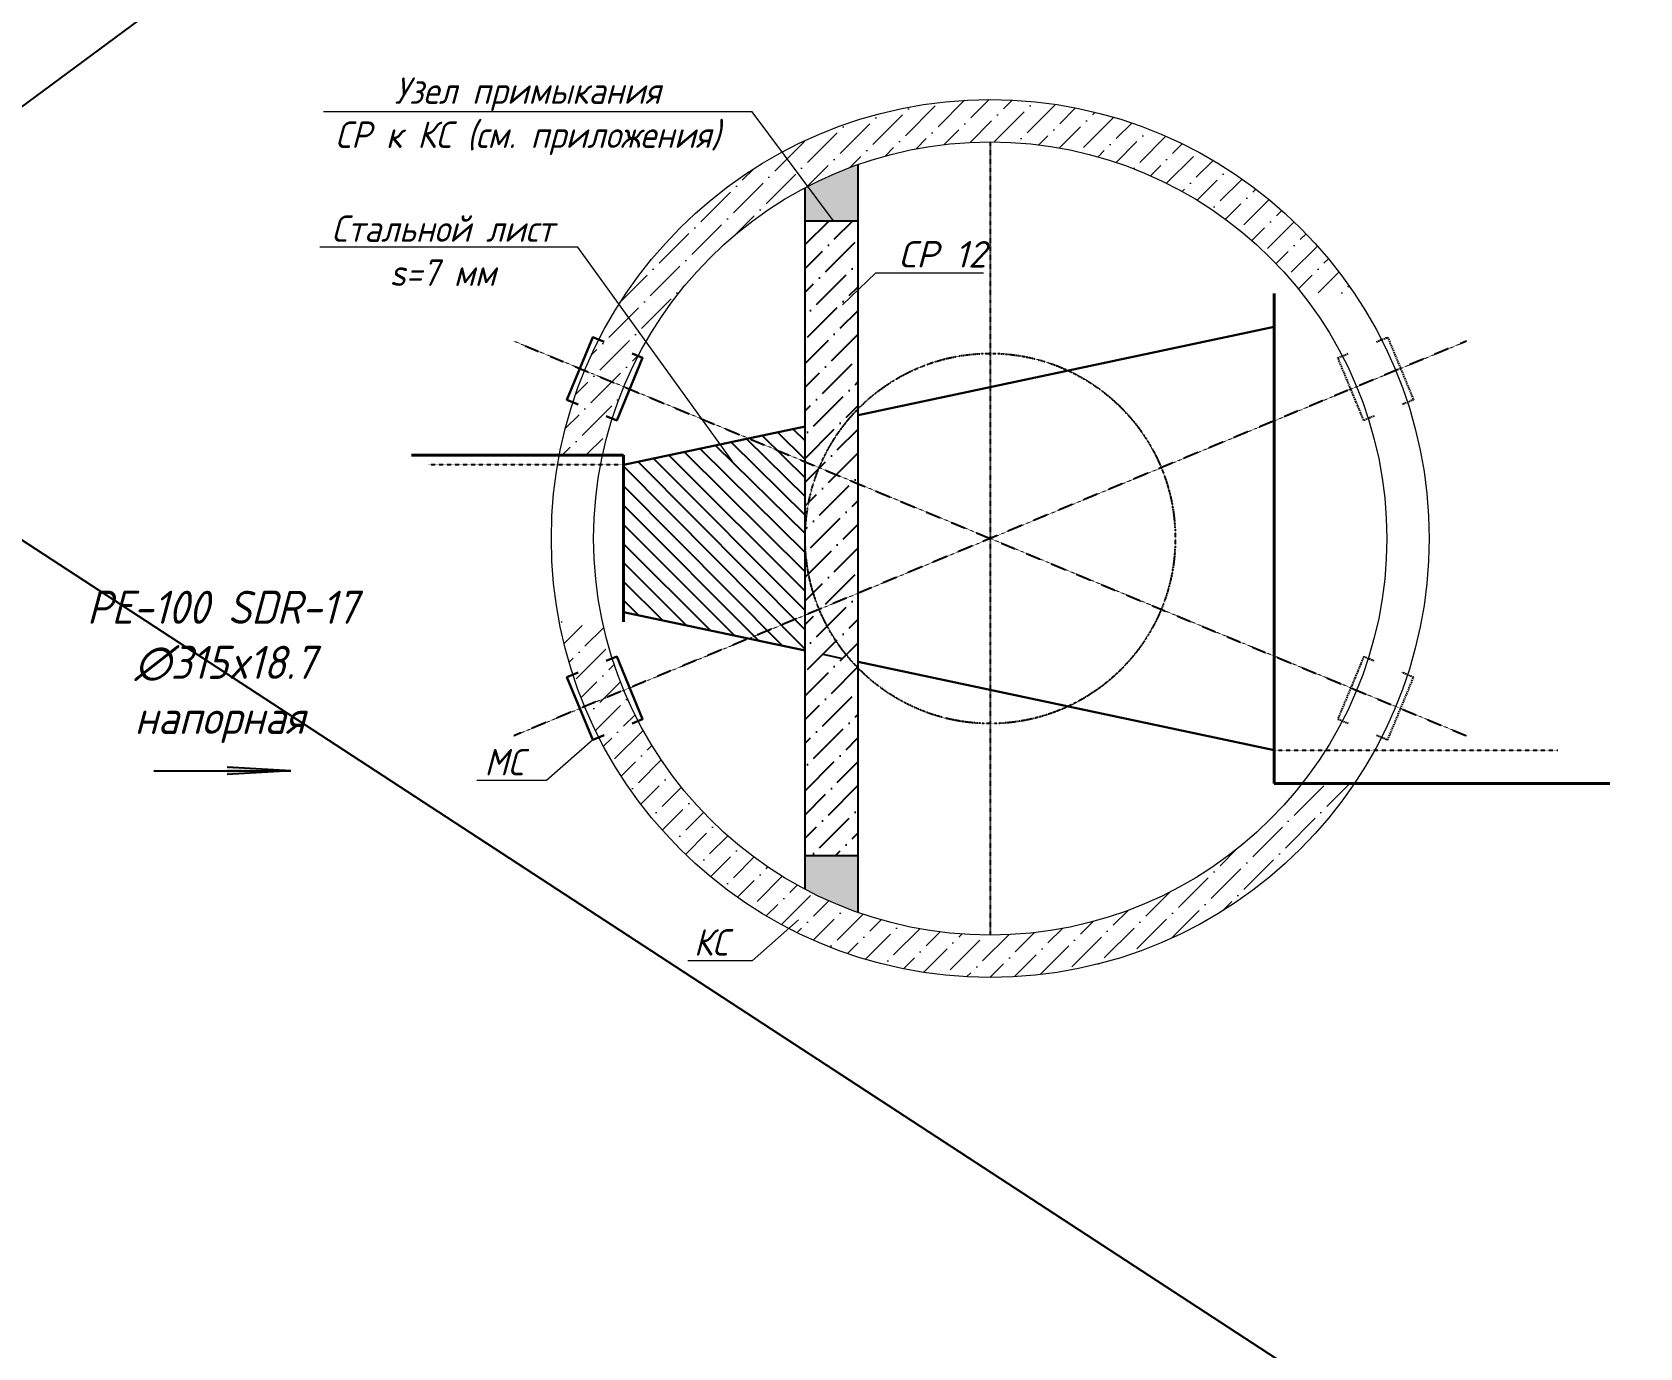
# Model space of a CAD drawing. Header units: millimetres. Extents: x 41756989 to 44740435, y 21258419 to 23626306.
# Drawn here: x 42646059 to 42706870, y 21856874 to 21906634 of the extents above; entities that cross this region are included whole.
import ezdxf
from ezdxf import colors
from ezdxf.entities.mleader import LeaderData, LeaderLine
from ezdxf.math import Vec2, Vec3

# ---------------------------------------------------------------- set-up
doc = ezdxf.new("R2010")
doc.units = ezdxf.units.MM
doc.linetypes.add('ACAD_ISO10W100', pattern=[18.5, 12, -3, 0.5, -3])
doc.linetypes.add('DASHED', pattern=[0.75, 0.5, -0.25])
doc.layers.add('ВК_К1_текст', color=34, linetype='Continuous')
doc.styles.add('note', font='isocpeur.ttf', dxfattribs={"width": 0.9, "oblique": 15})

# ---------------------------------------------------------------- blocks, each defined once
blk = doc.blocks.new('_None')

msp = doc.modelspace()

# ---------------------------------------------------------------- hatches: boundary and pattern name
at = {"lineweight": 5, "transparency": 33554541}
h = msp.add_hatch(dxfattribs=at)
h.set_pattern_fill('ANSI36', color=256, scale=200)
h.set_pattern_definition([(45, (-809520722.1502368, -416795815.0338222), (336.7596045400934, 1234.785216647009), [1587.5, -317.5, 0, -317.5])])
h.paths.add_polyline_path([(42694098.03460878, 21896743.68446603), (42696074.75130099, 21896743.68446603, 0.6691594049821576), (42665999.11970574, 21890633.68446603), (42667631.98840815, 21890633.68446603, -0.6355744464944046)])
h.paths.add_polyline_path([(42696074.75130099, 21878223.68446603), (42694098.03460878, 21878223.68446603, -0.6355744464944046), (42667631.98840815, 21884333.68446603), (42665999.11970574, 21884333.68446603, 0.6691594049821571)])
h = msp.add_hatch(color=256)
h.dxf.hatch_style = 1
h.paths.add_polyline_path([(42677297.50919658, 21899483.68446603), (42677297.50919658, 21901625.82008972, 0.036436414853509), (42675297.5091967, 21900750.18362745), (42675297.5091967, 21899483.68446603)])
h.paths.add_polyline_path([(42677297.50919658, 21875483.68446603), (42675297.50919658, 21875483.68446603), (42675297.50919658, 21874217.18530466, 0.03643641485632079), (42677297.50919658, 21873341.54884233)])
h = msp.add_hatch()
h.set_pattern_fill('ANSI36', color=256, scale=200)
h.set_pattern_definition([(45, (-809439336.2283604, -416935671.0924464), (336.7596045400934, 1234.785216647009), [1587.5, -317.5, 0, -317.5])])
h.paths.add_polyline_path([(42677297.50919658, 21899483.68446603), (42675297.5091967, 21899483.68446603), (42675297.5091967, 21887483.68446603), (42677297.50919658, 21887483.68446603)])
h.paths.add_polyline_path([(42677297.50919658, 21887483.68446603), (42675297.5091967, 21887483.68446603), (42675297.50919658, 21875483.68446603), (42677297.50919658, 21875483.68446603)])
h = msp.add_hatch()
h.set_pattern_fill('ANSI31', color=256, scale=160, angle=90)
h.set_pattern_definition([(135, (-809520722.1502368, -416795815.0338222), (-359.2102448427661, -359.2102448427661), [])])
h.paths.add_polyline_path([(42675297.5091967, 21891720.81221207), (42668426.79270452, 21890263.68446591), (42668426.79270452, 21887483.68446603), (42675297.5091967, 21887483.68446603)])
h.paths.add_polyline_path([(42675297.5091967, 21887483.68446603), (42668426.79270452, 21887483.68446603), (42668426.79270452, 21884703.68446603), (42675297.50919658, 21883246.55671998)])
h = msp.add_hatch()
h.set_pattern_fill('ANSI31', color=256, scale=1.066666666666667)
h.set_pattern_definition([(44.99999999999999, (41226407.21559005, 16890025.20091902), (-0.09428090415820634, 0.09428090415820635), [])])
h.paths.add_polyline_path([(42655839.78362482, 21878696.14461087), (42653433.857019, 21878696.14461087), (42653433.857019, 21878552.03359877)])
h.paths.add_polyline_path([(42653433.857019, 21878840.25562298), (42653433.857019, 21878696.14461087), (42655839.78362482, 21878696.14461087)])

# ---------------------------------------------------------------- linework, layer by layer
for p, q in [((42526286.45136128, 21815470.39377114), (42745966.00116405, 21978038.65198201)), ((42512603.99044643, 21974240.32435343), (42768770.11367384, 21807114.07960406)), ((42677297.50919658, 21873341.54884233), (42677297.50919658, 21901625.82008972)), ((42675297.50919658, 21874217.18530466), (42675297.5091967, 21900750.18362745)), ((42677297.5091967, 21899483.68446603), (42675297.5091967, 21899483.68446603)), ((42650655.32951253, 21878696.14461087), (42655839.78362482, 21878696.14461087)), ((42655839.78362482, 21878696.14461087), (42653433.857019, 21878840.25562298)), ((42655839.78362482, 21878696.14461087), (42653433.857019, 21878552.03359877)), ((42677297.5091967, 21875483.68446603), (42675297.5091967, 21875483.68446603))]:
    msp.add_line(p, q)
at = {"color": 1, "linetype": 'ACAD_ISO10W100', "ltscale": 0.02}
msp.add_line((42682297.5091967, 21902483.68446603), (42682297.5091967, 21872483.68446603), dxfattribs=at)
at = {"lineweight": 40}
for p, q in [((42693040.37938994, 21878223.68446603), (42693040.37938994, 21896743.68446603)), ((42668426.79270452, 21890633.68446603), (42660404.3829208, 21890633.68446603)), ((42668426.79270452, 21884333.68446603), (42668426.79270452, 21890633.68446603)), ((42693040.37938994, 21878223.68446603), (42705734.78260833, 21878223.68446603))]:
    msp.add_line(p, q, dxfattribs=at)
at = {"color": 8, "linetype": 'ACAD_ISO10W100', "ltscale": 0.01}
for p, q in [((42664281.85831267, 21894946.01139715), (42700313.16008085, 21880021.35753491)), ((42700313.16008085, 21894946.01139715), (42664281.85831267, 21880021.35753491))]:
    msp.add_line(p, q, dxfattribs=at)
at = {"linetype": 'DASHED', "ltscale": 0.1}
for p, q in [((42668426.79270452, 21890263.68446591), (42661051.40736884, 21890263.68446603)), ((42693040.37938994, 21879483.68446603), (42703764.6245802, 21879483.68446603))]:
    msp.add_line(p, q, dxfattribs=at)
at = {"lineweight": 30}
for points in [[(42667691.03240615, 21894918.31547781), (42667263.05560249, 21895095.58927431), (42666284.11560112, 21892732.2190462), (42666712.09240478, 21892554.9452497)], [(42677297.50919658, 21892144.96819278), (42693040.37938994, 21895483.68446603)], [(42667775.11231118, 21892114.62798741), (42668168.76187032, 21891951.57300111), (42669147.70187181, 21894314.9432294), (42668754.05231255, 21894477.99821552)], [(42668426.79270452, 21890263.68446591), (42675297.5091967, 21891720.81221207)], [(42668426.79270452, 21884703.68446603), (42675297.50919658, 21883246.55671998)], [(42667775.11231118, 21882852.74094459), (42668168.76187032, 21883015.79593088), (42669147.70187181, 21880652.42570265), (42668754.05231255, 21880489.37071647)], [(42667691.03240615, 21880049.05345424), (42667263.05560249, 21879871.77965774), (42666284.11560112, 21882235.14988586), (42666712.09240478, 21882412.42368235)], [(42677297.50919658, 21882822.40073922), (42693040.37938994, 21879483.68446603)]]:
    msp.add_lwpolyline(points, dxfattribs=at)
at = {"linetype": 'DASHED', "ltscale": 100}
for points in [[(42696903.98598737, 21894918.31547781), (42697331.96279103, 21895095.58927431), (42698310.90279239, 21892732.2190462), (42697882.92598885, 21892554.9452497)], [(42696819.90608233, 21892114.62798741), (42696426.25652319, 21891951.57300111), (42695447.31652182, 21894314.9432294), (42695840.96608096, 21894477.99821552)], [(42696819.90608233, 21882852.74094459), (42696426.25652319, 21883015.79593088), (42695447.31652182, 21880652.42570265), (42695840.96608096, 21880489.37071647)], [(42696903.98598737, 21880049.05345424), (42697331.96279103, 21879871.77965774), (42698310.90279239, 21882235.14988586), (42697882.92598885, 21882412.42368235)]]:
    msp.add_lwpolyline(points, dxfattribs=at)
msp.add_lwpolyline([(42675970.17247194, 21883103.8996444), (42676711.07002074, 21882946.77158114)])
at = {"lineweight": 5}
for radius in [16600, 15000]:
    msp.add_circle((42682297.5091967, 21887483.68446603), radius, dxfattribs=at)
at = {"color": 8, "linetype": 'ACAD_ISO10W100', "ltscale": 0.01}
msp.add_circle((42682297.5091967, 21887483.68446603), 7000, dxfattribs=at)

# ---------------------------------------------------------------- texts
at = {"insert": (38453233.73296791, 21885508.25849282), "char_height": 1250, "width": 8400000, "attachment_point": 1, "style": 'note'}
msp.add_mtext('\\pi4.1949e+006;PE-100 SDR-17\\P\\pi4.1967e+006;∅315x18.7\\P\\pi4.1967e+006;напорная', dxfattribs=at)

# ---------------------------------------------------------------- leaders
at = {"layer": 'ВК_К1_текст', "color": 0, "linetype": 'Continuous', "lineweight": 5}
ml = msp.add_multileader_mtext('Standard', dxfattribs=at)
ml.set_content('Узел примыкания\\PСР к КС (см. приложения)', style='note')
ml.set_leader_properties(lineweight=15)
ml.set_arrow_properties(name='NONE')
ml.build(insert=Vec2(0, 0))
ml.multileader.update_dxf_attribs({"text_left_attachment_type": 6, "text_right_attachment_type": 6, "dogleg_length": 0.1, "arrow_head_size": 1000, "scale": 20})
ctx = ml.context
ctx.base_point, ctx.scale, ctx.char_height, ctx.arrow_head_size, ctx.landing_gap_size, ctx.plane_origin = Vec3(42656342.35339429, 21903621.945663), 20, 1000, 1000, 800, Vec3(42635709.45114666, 21332805.68331405)
ctx.left_attachment, ctx.right_attachment, ctx.text_align_type = 6, 6, 1
notes = []
notes.append((ctx, [(1, (1, 1, 0), (42673295.11205834, 21903621.945663), (-1, 0), 40, [(0, [(42676370.92423755, 21899491.91030922)], 0, [])])]))
ctx.mtext.insert, ctx.mtext.alignment, ctx.mtext.flow_direction = Vec3(42664798.73272631, 21904921.945663), 2, 5
ml = msp.add_multileader_mtext('Standard', dxfattribs=at)
ml.set_content('Стальной лист\\Ps=7 мм', style='note')
ml.set_leader_properties(lineweight=15)
ml.set_arrow_properties(name='NONE')
ml.build(insert=Vec2(0, 0))
ml.multileader.update_dxf_attribs({"text_left_attachment_type": 6, "text_right_attachment_type": 6, "dogleg_length": 0.1, "arrow_head_size": 1000, "scale": 20})
ctx = ml.context
ctx.base_point, ctx.scale, ctx.char_height, ctx.arrow_head_size, ctx.landing_gap_size, ctx.plane_origin = Vec3(42656512.04195276, 21898503.06157043), 20, 1000, 1000, 800, Vec3(42631903.10778254, 21323690.86779793)
ctx.left_attachment, ctx.right_attachment, ctx.text_align_type = 6, 6, 1
notes.append((ctx, [(1, (1, 1, 0), (42666699.99114519, 21898503.06157043), (-1, 0), 40, [(0, [(42672564.58087343, 21890377.09479316)], 0, [])])]))
ctx.mtext.insert, ctx.mtext.alignment, ctx.mtext.flow_direction = Vec3(42661586.01654905, 21899703.06157043), 2, 5
ml = msp.add_multileader_mtext('Standard', dxfattribs=at)
ml.set_content('{\\fISOCPEUR|b0|i1|c204|p34;\\Q0;\\W1;СР 12}', style='note')
ml.set_leader_properties(lineweight=15)
ml.set_arrow_properties(name='NONE')
ml.build(insert=Vec2(0, 0))
ml.multileader.update_dxf_attribs({"text_left_attachment_type": 6, "text_right_attachment_type": 6, "dogleg_length": 0.1, "arrow_head_size": 1000, "scale": 20})
ctx = ml.context
ctx.base_point, ctx.scale, ctx.char_height, ctx.arrow_head_size, ctx.landing_gap_size, ctx.plane_origin = Vec3(42678010.62399465, 21897533.05240198), 20, 1000, 1000, 800, Vec3(42653525.0320037, 21325785.54609027)
ctx.left_attachment, ctx.right_attachment, ctx.text_align_type = 6, 6, 1
notes.append((ctx, [(0, (1, 1, 0), (42677970.62399465, 21897533.05240198), (1, 0), 40, [(0, [(42676705.48724812, 21896323.50387993)], 0, [])])]))
ctx.mtext.insert, ctx.mtext.alignment, ctx.mtext.flow_direction = Vec3(42680487.89672202, 21898733.05240198), 2, 5
ml = msp.add_multileader_mtext('Standard', dxfattribs=at)
ml.set_content('МС', style='note')
ml.set_leader_properties(lineweight=15)
ml.set_arrow_properties(name='NONE')
ml.build(insert=Vec2(0, 0))
ml.multileader.update_dxf_attribs({"text_left_attachment_type": 6, "text_right_attachment_type": 6, "dogleg_length": 0.1, "arrow_head_size": 1000, "scale": 20})
ctx = ml.context
ctx.base_point, ctx.scale, ctx.char_height, ctx.arrow_head_size, ctx.landing_gap_size, ctx.plane_origin = Vec3(42662348.42215863, 21878325.09489097), 20, 1000, 1000, 800, Vec3(42627930.71043938, 21307508.83254196)
ctx.left_attachment, ctx.right_attachment, ctx.text_align_type = 6, 6, 1
notes.append((ctx, [(1, (1, 1, 0), (42665516.37135106, 21878325.09489097), (-1, 0), 40, [(0, [(42667263.05560249, 21879871.77965774)], 0, [])])]))
ctx.mtext.insert, ctx.mtext.alignment, ctx.mtext.flow_direction = Vec3(42663912.39675492, 21879525.09489097), 2, 5
ml = msp.add_multileader_mtext('Standard', dxfattribs=at)
ml.set_content('КС', style='note')
ml.set_leader_properties(lineweight=15)
ml.set_arrow_properties(name='NONE')
ml.build(insert=Vec2(0, 0))
ml.multileader.update_dxf_attribs({"text_left_attachment_type": 6, "text_right_attachment_type": 6, "dogleg_length": 0.1, "arrow_head_size": 1000, "scale": 20})
ctx = ml.context
ctx.base_point, ctx.scale, ctx.char_height, ctx.arrow_head_size, ctx.landing_gap_size, ctx.plane_origin = Vec3(42670217.16286591, 21871508.83138856), 20, 1000, 1000, 800, Vec3(42635709.45114666, 21300692.56903961)
ctx.left_attachment, ctx.right_attachment, ctx.text_align_type = 6, 6, 1
notes.append((ctx, [(1, (1, 1, 0), (42673295.11205834, 21871508.83138856), (-1, 0), 40, [(0, [(42675041.79630965, 21873055.51615532)], 0, [])])]))
ctx.mtext.insert, ctx.mtext.alignment, ctx.mtext.flow_direction = Vec3(42671736.1374622, 21872708.83138856), 2, 5
for ctx, leaders in notes:
    for number, flags, end, landing, length, lines in leaders:
        leader = LeaderData()
        leader.index, (leader.has_last_leader_line, leader.has_dogleg_vector, leader.attachment_direction) = number, flags
        leader.last_leader_point, leader.dogleg_vector, leader.dogleg_length = Vec3(end), Vec3(landing), length
        for number, points, colour, breaks in lines:
            line = LeaderLine()
            line.index, line.vertices, line.color, line.breaks = number, Vec3.list(points), colors.encode_raw_color(colour), breaks
            leader.lines.append(line)
        ctx.leaders.append(leader)

doc.saveas('drawing.dxf')
